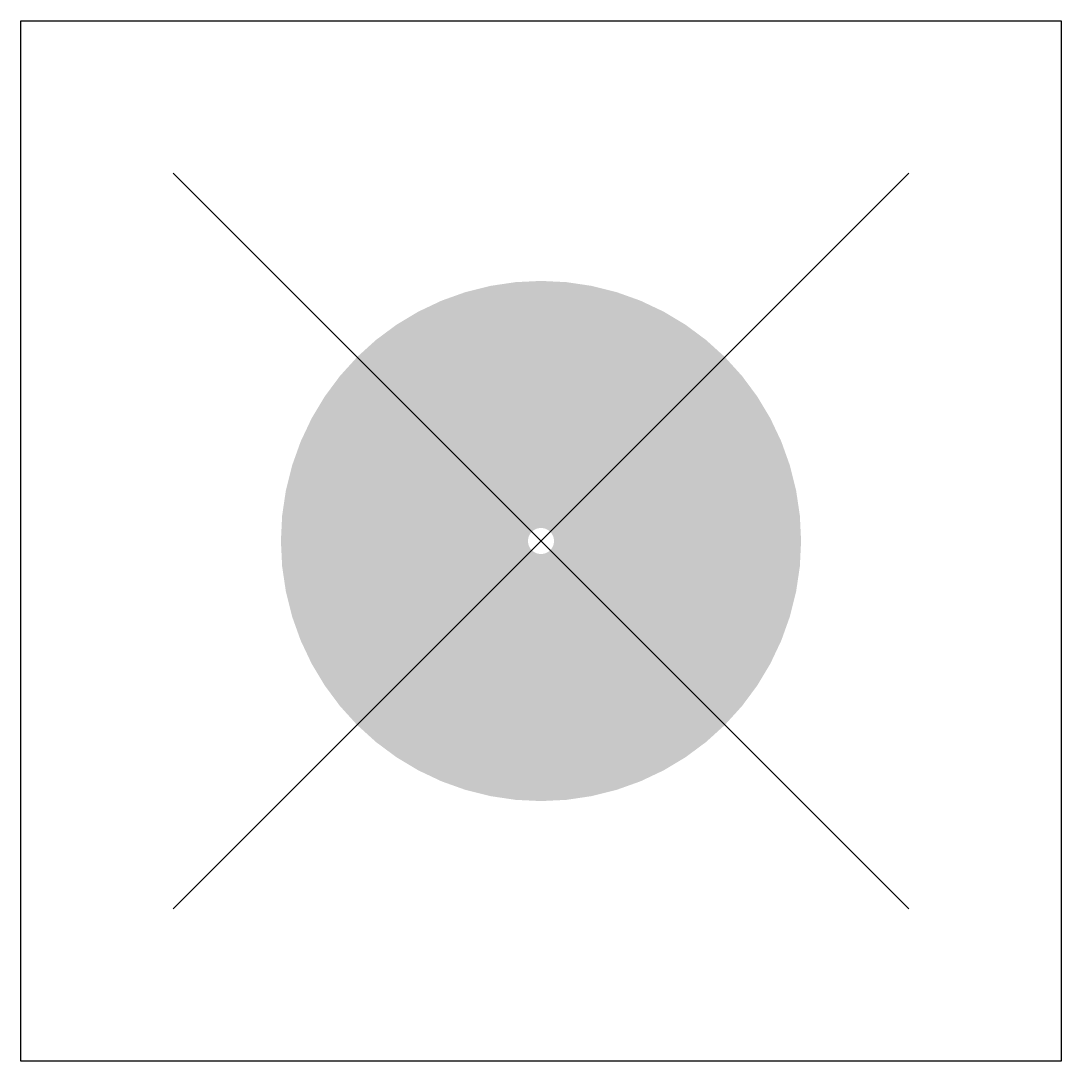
# Model space of a CAD drawing. Extents: x 450 to 470, y 260 to 280.
import ezdxf

# ---------------------------------------------------------------- set-up
doc = ezdxf.new("R2010")
doc.units = 0
doc.header["$LTSCALE"] = 20
doc.header["$MEASUREMENT"] = 0
doc.layers.get('0').update_dxf_attribs({"linetype": 'CONTINUOUS'})

msp = doc.modelspace()

# ---------------------------------------------------------------- linework, layer by layer
for p, q in [((450, 280), (470, 280)), ((450, 260), (450, 280)), ((470, 280), (470, 260)), ((452.929, 262.929), (467.071, 277.071)), ((452.929, 277.071), (467.071, 262.929)), ((470, 260), (450, 260))]:
    msp.add_line(p, q)
at = {"const_width": 4.75}
msp.add_lwpolyline([(457.375, 270, 1), (462.625, 270, 1)], format="xyb", close=True, dxfattribs=at)

doc.saveas('drawing.dxf')
